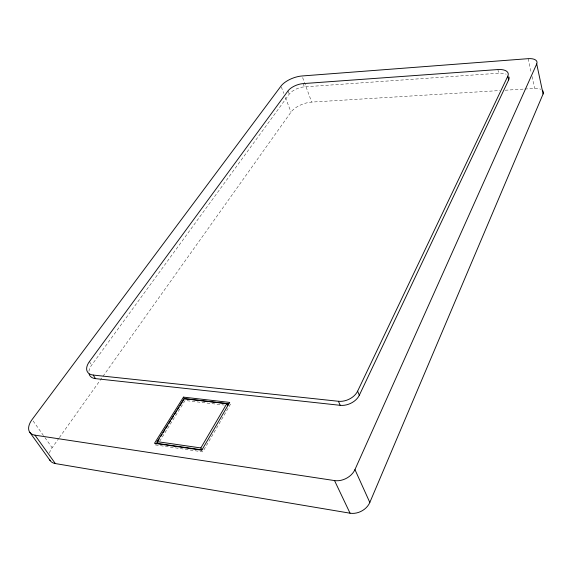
<?xml version="1.0" encoding="UTF-8"?>
<svg xmlns="http://www.w3.org/2000/svg" width="572" height="572" viewBox="0 0 572 572"><rect width="100%" height="100%" fill="white"/><g stroke="black" fill="none" stroke-linecap="round" stroke-linejoin="round"><path stroke-width="0.43" stroke-dasharray="2.86 2.15" d="M230.58 404.082L202.738 451.866L155.477 444.952M159.652 441.248L185.099 400.5L224.388 405.076M49.414 453.088A18.261 10.746 -35.8 0 1 52.131 447.747L58.866 438.281M59.388 437.551L291.019 112.105A16.617 7.743 -20.9 0 1 311.683 102.088L499.849 90.555M88.932 371.321A17.081 9.66 -31.8 0 1 91.649 365.115L289.246 94.158A12.119 5.463 -20.9 0 1 304.361 86.865L498.727 73.216A14.464 6.95 -15.3 0 1 506.206 74.196M505.205 90.226L523.931 89.075M524.824 89.025L534.634 88.424A11.712 5.791 -14 0 1 540.833 89.289M33.126 420.978L44.43 436.894M44.938 437.616L52.131 447.747M89.425 361.583L91.649 365.115M281.295 86.915L283.805 93.415M285.371 97.476L291.019 112.105M287.995 90.905L289.246 94.158M302.638 77.606L311.683 102.088M303.153 83.598L304.361 86.865M497.854 69.555L498.727 73.216M528.171 58.666L531.309 73.123M532.046 76.519L534.634 88.424"/><path stroke-width="0.86" d="M49.464 459.38A18.261 10.746 -35.8 0 0 55.334 463.563L350.043 513.191A15.766 12.219 -27.6 0 0 369.819 502.459L543.093 93.987A11.712 5.791 -14 0 0 543.257 91.634M34.971 435.17L334.534 480.58A16.245 12.112 -27 0 0 354.947 469.605L536.715 63.942A11.948 5.627 -14.5 0 0 528.171 58.666L302.03 75.976A16.91 7.493 -21 0 0 280.981 86.1L32.103 419.533A18.719 10.546 -34.9 0 0 34.971 435.17L55.334 463.563M89.103 374.059A17.081 9.66 -31.8 0 0 95.474 378.628L340.204 405.319A15.187 10.553 -23.9 0 0 359.323 395.231L508.665 79.894A14.464 6.95 -15.3 0 0 509.016 77.027M93.215 375.06L338.431 401.279A15.237 10.532 -23.9 0 0 357.614 391.169L507.807 76.19A14.5 6.921 -15.3 0 0 497.854 69.555L303.153 83.598A12.148 5.441 -21 0 0 287.995 90.905L89.425 361.583A17.131 9.631 -31.7 0 0 93.215 375.06L95.474 378.628M200.843 447.947L226.855 403.575L184.034 398.634L157.093 441.641L158.237 443.514L201.952 449.857L200.843 447.947L157.093 441.641M155.949 444.194L159.266 438.888M160.689 436.615L162.112 434.348M163.063 432.832L164.958 429.801M165.909 428.285L167.803 425.253M168.754 423.745L170.649 420.713M171.6 419.197L173.495 416.166M174.446 414.65L176.34 411.625M177.291 410.11L179.186 407.078M180.13 405.562L183.927 399.506M183.483 397.132L154.476 443.329L201.78 450.207L229.701 402.423L183.483 397.132L184.398 398.748L228.843 403.875M29.787 432.318L50.157 460.617M226.855 403.575L227.878 405.484M334.534 480.58L350.043 513.191M354.947 469.605L369.819 502.459M338.431 401.279L340.204 405.319M357.614 391.169L359.323 395.231M507.807 76.19L508.665 79.894M536.715 63.942L543.093 93.987M542.399 90.312A11.712 5.791 -14 0 1 542.921 90.941"/></g></svg>
